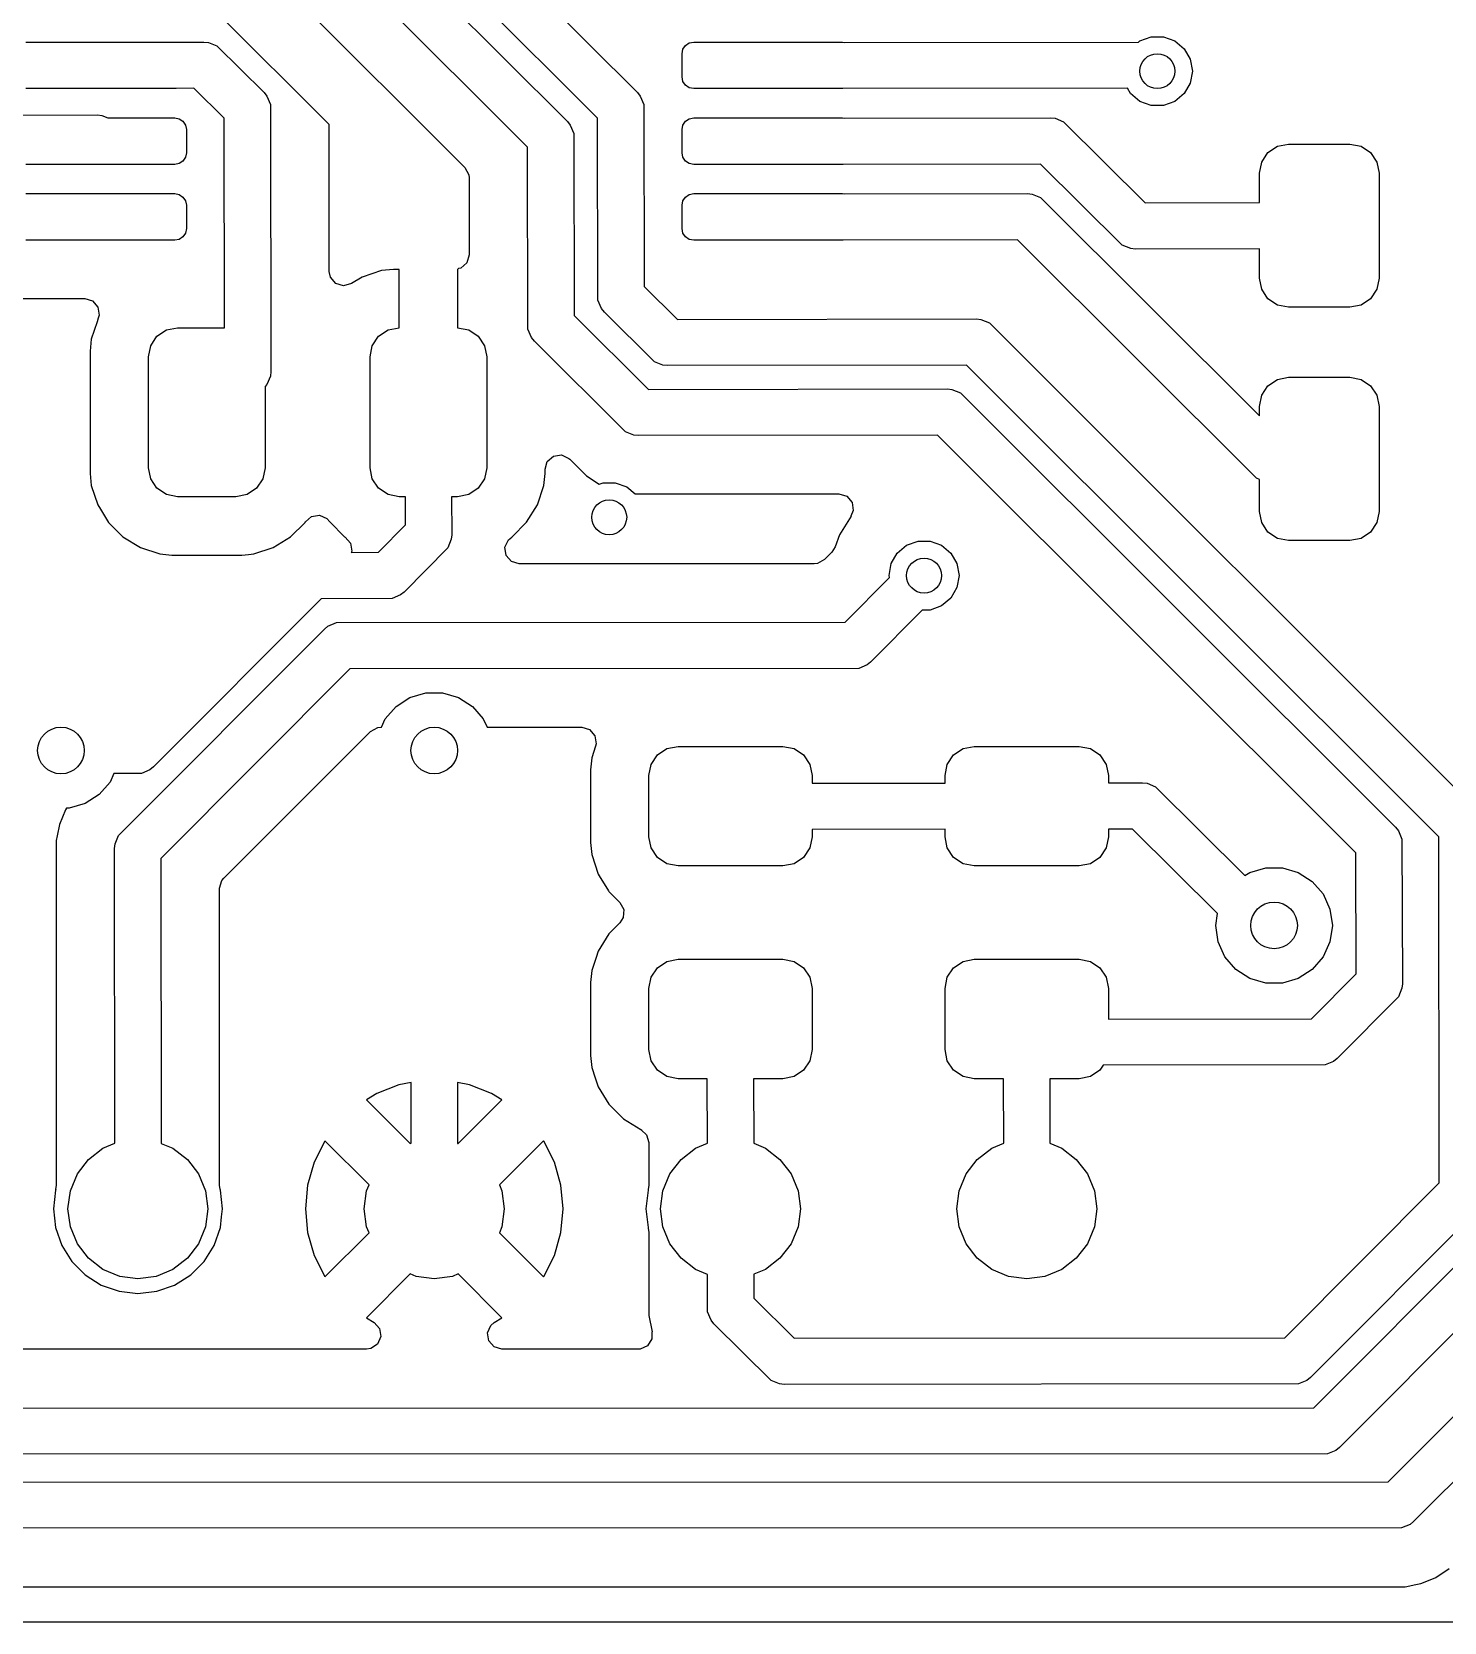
# Model space of a CAD drawing. Extents: x 123.7 to 187.7, y -113.5 to -73.6.
# Drawn here: x 152.23 to 164.34, y -113.51 to -99.88 of the extents above; entities that cross this region are included whole.
import ezdxf

# ---------------------------------------------------------------- set-up
doc = ezdxf.new("R2010")
doc.units = 0
doc.layers.add('BLACK', color=7, linetype='CONTINUOUS')

msp = doc.modelspace()

# ---------------------------------------------------------------- linework, layer by layer
at = {"layer": 'BLACK', "linetype": 'CONTINUOUS'}
for p, q in [((154.413614, -97.398706), (157.418921, -100.398578)), ((157.077682, -100.61775), (154.21623, -97.761472)), ((154.215086, -98.048706), (156.818921, -100.647107)), ((156.477682, -100.866303), (154.017764, -98.411519)), ((154.216997, -99.318682), (155.940681, -101.042366)), ((154.778, -100.671663), (153.814941, -99.711584)), ((161.715657, -99.965129), (161.7275, -99.955192)), ((161.7275, -99.955192), (161.825406, -99.919558)), ((161.825406, -99.919558), (161.929594, -99.919558)), ((161.929594, -99.919558), (162.0275, -99.955192)), ((162.0275, -99.955192), (162.107313, -100.022164)), ((152.1775, -99.965), (153.4525, -99.965)), ((153.4525, -99.965), (153.457606, -99.966015)), ((153.457606, -99.966015), (153.7025, -99.965)), ((153.7025, -99.965), (153.741518, -99.968843)), ((153.741518, -99.968843), (153.813614, -99.998706)), ((153.813614, -99.998706), (154.218921, -100.398579)), ((157.8025, -100.065), (157.810112, -100.026732)), ((157.8025, -100.265), (157.8025, -100.065)), ((157.810112, -100.026732), (157.831789, -99.994289)), ((157.831789, -99.994289), (157.864232, -99.972612)), ((157.864232, -99.972612), (157.9025, -99.965)), ((157.9025, -99.965), (159.1775, -99.965)), ((159.1775, -99.965), (159.192802, -99.968043)), ((159.192802, -99.968043), (161.715657, -99.965129)), ((162.107313, -100.022164), (162.159408, -100.112394)), ((162.159408, -100.112394), (162.1775, -100.215)), ((162.1775, -100.215), (162.159408, -100.317606)), ((152.815, -100.365), (152.1775, -100.365)), ((153.4525, -100.365), (152.815, -100.365)), ((153.466076, -100.362299), (153.4525, -100.365)), ((153.617081, -100.361673), (153.466076, -100.362299)), ((153.877632, -100.61873), (153.617081, -100.361673)), ((157.810112, -100.303268), (157.8025, -100.265)), ((157.831789, -100.335711), (157.810112, -100.303268)), ((157.864232, -100.357388), (157.831789, -100.335711)), ((157.9025, -100.365), (157.864232, -100.357388)), ((158.54, -100.365), (157.9025, -100.365)), ((159.1775, -100.365), (158.54, -100.365)), ((159.181224, -100.364259), (159.1775, -100.365)), ((161.6209, -100.36144), (159.181224, -100.364259)), ((161.647687, -100.407836), (161.6209, -100.36144)), ((162.159408, -100.317606), (162.107313, -100.407836)), ((154.218921, -100.398579), (154.243794, -100.428886)), ((154.243794, -100.428886), (154.273657, -100.500982)), ((154.273657, -100.500982), (154.2775, -102.79)), ((157.418921, -100.398578), (157.443794, -100.428886)), ((157.443794, -100.428886), (157.473657, -100.500982)), ((157.473657, -100.500982), (157.477315, -102.061287)), ((161.7275, -100.474808), (161.647687, -100.407836)), ((161.825406, -100.510442), (161.7275, -100.474808)), ((162.0275, -100.474808), (161.929594, -100.510442)), ((162.107313, -100.407836), (162.0275, -100.474808)), ((149.388482, -100.593843), (152.79, -100.59)), ((152.79, -100.59), (152.829018, -100.593843)), ((152.829018, -100.593843), (152.880096, -100.615)), ((152.880096, -100.615), (153.4525, -100.615)), ((153.4525, -100.615), (153.490768, -100.622612)), ((153.490768, -100.622612), (153.523211, -100.644289)), ((153.880648, -102.415), (153.877632, -100.61873)), ((157.081343, -102.179018), (157.077682, -100.61775)), ((157.831789, -100.644289), (157.864232, -100.622612)), ((157.864232, -100.622612), (157.9025, -100.615)), ((157.9025, -100.615), (159.1775, -100.615)), ((159.1775, -100.615), (159.191401, -100.617765)), ((159.191401, -100.617765), (160.96255, -100.615)), ((160.96255, -100.615), (161.001568, -100.618843)), ((161.001568, -100.618843), (161.073664, -100.648706)), ((161.929594, -100.510442), (161.825406, -100.510442)), ((153.523211, -100.644289), (153.544888, -100.676732)), ((153.544888, -100.676732), (153.5525, -100.715)), ((153.5525, -100.715), (153.5525, -100.915)), ((154.778, -101.931406), (154.778, -100.671663)), ((156.818921, -100.647107), (156.843794, -100.677414)), ((156.843794, -100.677414), (156.873657, -100.74951)), ((156.873657, -100.74951), (156.877316, -102.31032)), ((157.8025, -100.715), (157.810112, -100.676732)), ((157.8025, -100.915), (157.8025, -100.715)), ((157.810112, -100.676732), (157.831789, -100.644289)), ((161.073664, -100.648706), (161.773539, -101.343545)), ((156.481343, -102.427546), (156.477682, -100.866303)), ((162.77153, -100.994329), (162.825723, -100.913223)), ((162.825723, -100.913223), (162.906829, -100.85903)), ((162.906829, -100.85903), (163.0025, -100.84)), ((163.0025, -100.84), (163.5275, -100.84)), ((163.5275, -100.84), (163.623171, -100.85903)), ((163.623171, -100.85903), (163.704277, -100.913223)), ((163.704277, -100.913223), (163.75847, -100.994329)), ((153.4525, -101.015), (152.1775, -101.015)), ((153.490768, -101.007388), (153.4525, -101.015)), ((153.523211, -100.985711), (153.490768, -101.007388)), ((153.544888, -100.953268), (153.523211, -100.985711)), ((153.5525, -100.915), (153.544888, -100.953268)), ((155.940681, -101.042366), (155.974166, -101.103689)), ((157.810112, -100.953268), (157.8025, -100.915)), ((157.831789, -100.985711), (157.810112, -100.953268)), ((157.864232, -101.007388), (157.831789, -100.985711)), ((157.9025, -101.015), (157.864232, -101.007388)), ((158.54, -101.015), (157.9025, -101.015)), ((159.1775, -101.015), (158.54, -101.015)), ((159.182543, -101.013996), (159.1775, -101.015)), ((160.876458, -101.011352), (159.182543, -101.013996)), ((161.576436, -101.706294), (160.876458, -101.011352)), ((162.7525, -101.09), (162.77153, -100.994329)), ((163.75847, -100.994329), (163.7775, -101.09)), ((155.974166, -101.103689), (155.977, -101.130047)), ((155.977, -101.130047), (155.977, -101.791)), ((162.7525, -101.341218), (162.7525, -101.09)), ((163.7775, -101.09), (163.7775, -101.99)), ((152.1775, -101.265), (153.4525, -101.265)), ((153.4525, -101.265), (153.490768, -101.272612)), ((153.490768, -101.272612), (153.523211, -101.294289)), ((153.523211, -101.294289), (153.544888, -101.326732)), ((157.810112, -101.326732), (157.831789, -101.294289)), ((157.831789, -101.294289), (157.864232, -101.272612)), ((157.864232, -101.272612), (157.9025, -101.265)), ((157.9025, -101.265), (159.1775, -101.265)), ((159.1775, -101.265), (159.190929, -101.267671)), ((159.190929, -101.267671), (160.764022, -101.265)), ((160.764022, -101.265), (160.80304, -101.268843)), ((160.80304, -101.268843), (160.875136, -101.298706)), ((160.875136, -101.298706), (162.7525, -103.171224)), ((153.544888, -101.326732), (153.5525, -101.365)), ((153.5525, -101.365), (153.5525, -101.565)), ((157.8025, -101.365), (157.810112, -101.326732)), ((157.8025, -101.565), (157.8025, -101.365)), ((161.773539, -101.343545), (162.7525, -101.341218)), ((153.5525, -101.565), (153.544888, -101.603268)), ((157.810112, -101.603268), (157.8025, -101.565)), ((153.4525, -101.665), (152.1775, -101.665)), ((153.490768, -101.657388), (153.4525, -101.665)), ((153.523211, -101.635711), (153.490768, -101.657388)), ((153.544888, -101.603268), (153.523211, -101.635711)), ((157.831789, -101.635711), (157.810112, -101.603268)), ((157.864232, -101.657388), (157.831789, -101.635711)), ((157.9025, -101.665), (157.864232, -101.657388)), ((158.54, -101.665), (157.9025, -101.665)), ((159.1775, -101.665), (158.54, -101.665)), ((159.182989, -101.663908), (159.1775, -101.665)), ((160.677692, -101.661369), (159.182989, -101.663908)), ((162.727908, -103.706294), (160.677692, -101.661369)), ((161.648532, -101.736157), (161.576436, -101.706294)), ((155.957315, -101.858039), (155.904511, -101.903794)), ((155.977, -101.791), (155.957315, -101.858039)), ((161.68755, -101.74), (161.648532, -101.736157)), ((162.7525, -101.737468), (161.68755, -101.74)), ((162.7525, -101.99), (162.7525, -101.737468)), ((154.788271, -101.98082), (154.778, -101.931406)), ((154.833041, -102.034462), (154.788271, -101.98082)), ((155.058375, -101.980643), (154.967097, -102.036945)), ((155.05838, -101.980641), (155.058375, -101.980643)), ((155.224802, -101.925494), (155.05838, -101.980641)), ((155.327511, -101.915001), (155.224802, -101.925494)), ((155.327529, -101.915), (155.327511, -101.915001)), ((155.377499, -101.914999), (155.327529, -101.915)), ((155.3775, -101.915), (155.377499, -101.914999)), ((155.3775, -102.415), (155.3775, -101.915)), ((155.884311, -101.908188), (155.8775, -101.915)), ((155.8775, -101.915), (155.8775, -102.415)), ((155.904511, -101.903794), (155.884311, -101.908188)), ((162.77153, -102.085671), (162.7525, -101.99)), ((163.7775, -101.99), (163.75847, -102.085671)), ((154.899704, -102.055385), (154.833041, -102.034462)), ((154.967097, -102.036945), (154.899704, -102.055385)), ((157.477315, -102.061287), (157.763305, -102.343664)), ((162.825723, -102.166777), (162.77153, -102.085671)), ((163.75847, -102.085671), (163.704277, -102.166777)), ((150.594019, -102.1655), (152.682058, -102.1655)), ((152.682058, -102.1655), (152.749097, -102.185185)), ((152.749097, -102.185185), (152.794852, -102.237989)), ((152.794852, -102.237989), (152.804796, -102.307147)), ((157.111206, -102.251114), (157.081343, -102.179018)), ((157.136079, -102.281421), (157.111206, -102.251114)), ((162.906829, -102.22097), (162.825723, -102.166777)), ((163.0025, -102.24), (162.906829, -102.22097)), ((163.5275, -102.24), (163.0025, -102.24)), ((163.623171, -102.22097), (163.5275, -102.24)), ((163.704277, -102.166777), (163.623171, -102.22097)), ((152.786445, -102.3645), (152.737501, -102.512203)), ((152.792686, -102.345665), (152.786445, -102.3645)), ((152.794441, -102.341903), (152.792686, -102.345665)), ((152.804796, -102.307147), (152.794441, -102.341903)), ((156.877316, -102.31032), (157.515093, -102.943664)), ((157.566386, -102.706294), (157.136079, -102.281421)), ((157.763305, -102.343664), (160.326028, -102.34)), ((160.326028, -102.34), (160.365046, -102.343843)), ((160.365046, -102.343843), (160.437142, -102.373706)), ((160.437142, -102.373706), (164.631422, -106.562551)), ((152.7375, -102.512204), (152.727, -102.614983)), ((152.737501, -102.512204), (152.7375, -102.512204)), ((152.737501, -102.512203), (152.737501, -102.512204)), ((153.24653, -102.569329), (153.300723, -102.488223)), ((153.300723, -102.488223), (153.381829, -102.43403)), ((153.381829, -102.43403), (153.4775, -102.415)), ((153.4775, -102.415), (153.880648, -102.415)), ((155.14653, -102.569329), (155.200723, -102.488223)), ((155.200723, -102.488223), (155.281829, -102.43403)), ((155.281829, -102.43403), (155.3775, -102.415)), ((155.8775, -102.415), (155.973171, -102.43403)), ((155.973171, -102.43403), (156.054277, -102.488223)), ((156.054277, -102.488223), (156.10847, -102.569329)), ((156.511206, -102.499642), (156.481343, -102.427546)), ((156.536079, -102.529949), (156.511206, -102.499642)), ((157.317858, -103.306294), (156.536079, -102.529949)), ((152.727, -102.614983), (152.727, -103.665001)), ((153.2275, -102.665), (153.24653, -102.569329)), ((153.2275, -103.615), (153.2275, -102.665)), ((155.1275, -102.665), (155.14653, -102.569329)), ((155.1275, -103.615), (155.1275, -102.665)), ((156.10847, -102.569329), (156.1275, -102.665)), ((156.1275, -102.665), (156.1275, -103.615)), ((154.2775, -102.79), (154.273657, -102.829018)), ((157.638482, -102.736157), (157.566386, -102.706294)), ((157.6775, -102.74), (157.638482, -102.736157)), ((160.239593, -102.736336), (157.6775, -102.74)), ((164.290094, -106.781589), (160.239593, -102.736336)), ((154.243794, -102.901114), (154.2275, -102.917644)), ((154.2275, -102.917644), (154.2275, -103.615)), ((154.273657, -102.829018), (154.243794, -102.901114)), ((157.515093, -102.943664), (160.0775, -102.94)), ((160.0775, -102.94), (160.116518, -102.943843)), ((160.116518, -102.943843), (160.188614, -102.973706)), ((162.77153, -102.994329), (162.825723, -102.913223)), ((162.825723, -102.913223), (162.906829, -102.85903)), ((162.906829, -102.85903), (163.0025, -102.84)), ((163.0025, -102.84), (163.5275, -102.84)), ((163.5275, -102.84), (163.623171, -102.85903)), ((163.623171, -102.85903), (163.704277, -102.913223)), ((163.704277, -102.913223), (163.75847, -102.994329)), ((160.188614, -102.973706), (163.918921, -106.698579)), ((162.7525, -103.09), (162.77153, -102.994329)), ((162.7525, -103.171224), (162.7525, -103.09)), ((163.75847, -102.994329), (163.7775, -103.09)), ((163.7775, -103.09), (163.7775, -103.99)), ((157.389954, -103.336157), (157.317858, -103.306294)), ((157.428972, -103.34), (157.389954, -103.336157)), ((159.991074, -103.336336), (157.428972, -103.34)), ((163.577741, -106.917778), (159.991074, -103.336336)), ((153.24653, -103.710671), (153.2275, -103.615)), ((154.2275, -103.615), (154.20847, -103.710671)), ((155.14653, -103.710671), (155.1275, -103.615)), ((156.1275, -103.615), (156.10847, -103.710671)), ((156.627499, -103.62855), (156.647182, -103.56151)), ((156.627499, -103.664986), (156.627499, -103.62855)), ((156.647182, -103.56151), (156.699985, -103.515754)), ((156.699985, -103.515754), (156.769143, -103.505809)), ((156.769143, -103.505809), (156.832699, -103.534832)), ((156.832699, -103.534832), (156.83918, -103.540866)), ((156.83918, -103.540866), (156.982426, -103.684112)), ((152.727, -103.665001), (152.727001, -103.665019)), ((152.727001, -103.665019), (152.7375, -103.767796)), ((152.7375, -103.767796), (152.737501, -103.767799)), ((152.737501, -103.767799), (152.792685, -103.934331)), ((153.300723, -103.791777), (153.24653, -103.710671)), ((154.20847, -103.710671), (154.154277, -103.791777)), ((155.200723, -103.791777), (155.14653, -103.710671)), ((156.10847, -103.710671), (156.054277, -103.791777)), ((156.561858, -103.934119), (156.617005, -103.767697)), ((156.617005, -103.767697), (156.617006, -103.76769)), ((156.617006, -103.76769), (156.627499, -103.664986)), ((156.982426, -103.684112), (157.091408, -103.756931)), ((157.091408, -103.756931), (157.125406, -103.744558)), ((157.125406, -103.744558), (157.229594, -103.744558)), ((157.229594, -103.744558), (157.3275, -103.780192)), ((162.7525, -103.71648), (162.727908, -103.706294)), ((162.7525, -103.99), (162.7525, -103.71648)), ((153.381829, -103.84597), (153.300723, -103.791777)), ((153.4775, -103.865), (153.381829, -103.84597)), ((153.9775, -103.865), (153.4775, -103.865)), ((154.073171, -103.84597), (153.9775, -103.865)), ((154.154277, -103.791777), (154.073171, -103.84597)), ((155.281829, -103.84597), (155.200723, -103.791777)), ((155.3775, -103.865), (155.281829, -103.84597)), ((155.430058, -103.865), (155.3775, -103.865)), ((155.430903, -104.104553), (155.430058, -103.865)), ((155.8775, -103.865), (155.826353, -103.865)), ((155.826353, -103.865), (155.8275, -104.19)), ((155.973171, -103.84597), (155.8775, -103.865)), ((156.054277, -103.791777), (155.973171, -103.84597)), ((157.3275, -103.780192), (157.399371, -103.8405)), ((157.399371, -103.8405), (159.147488, -103.8405)), ((159.147488, -103.8405), (159.214527, -103.860185)), ((159.214527, -103.860185), (159.260282, -103.912989)), ((159.260282, -103.912989), (159.270226, -103.982147)), ((152.792685, -103.934331), (152.792687, -103.934336)), ((152.792687, -103.934336), (152.815754, -103.971734)), ((152.815754, -103.971734), (152.884788, -104.083656)), ((154.574789, -104.078065), (154.624194, -104.033623)), ((154.624194, -104.033623), (154.693156, -104.022395)), ((154.693156, -104.022395), (154.75724, -104.050234)), ((154.75724, -104.050234), (154.783329, -104.080339)), ((156.469815, -104.083345), (156.561856, -103.934124)), ((156.561856, -103.934124), (156.561858, -103.934119)), ((159.251389, -104.031842), (159.151712, -104.190475)), ((159.270226, -103.982147), (159.249305, -104.030532)), ((159.249305, -104.030532), (159.251389, -104.031842)), ((162.77153, -104.085671), (162.7525, -103.99)), ((163.7775, -103.99), (163.75847, -104.085671)), ((152.884788, -104.083656), (153.008844, -104.207712)), ((154.446156, -104.207712), (154.570212, -104.083656)), ((154.570212, -104.083656), (154.572252, -104.080347)), ((154.572252, -104.080347), (154.574245, -104.078555)), ((154.574245, -104.078555), (154.574693, -104.077989)), ((154.574693, -104.077989), (154.574789, -104.078065)), ((154.783329, -104.080339), (154.785181, -104.083341)), ((154.785181, -104.083341), (154.785183, -104.083344)), ((154.785183, -104.083344), (154.909154, -104.207315)), ((155.198385, -104.340442), (155.430903, -104.104553)), ((156.345845, -104.207315), (156.469815, -104.083345)), ((162.825723, -104.166777), (162.77153, -104.085671)), ((162.906829, -104.22097), (162.825723, -104.166777)), ((163.704277, -104.166777), (163.623171, -104.22097)), ((163.75847, -104.085671), (163.704277, -104.166777)), ((153.008844, -104.207712), (153.158166, -104.299814)), ((153.158166, -104.299814), (153.324703, -104.354999)), ((154.130297, -104.354999), (154.296834, -104.299814)), ((154.296834, -104.299814), (154.446156, -104.207712)), ((154.909154, -104.207315), (154.913445, -104.209962)), ((154.913445, -104.209962), (154.960168, -104.261911)), ((154.960168, -104.261911), (154.971389, -104.330874)), ((155.793794, -104.301114), (155.418921, -104.681421)), ((155.823657, -104.229018), (155.793794, -104.301114)), ((155.8275, -104.19), (155.823657, -104.229018)), ((156.283916, -104.297853), (156.312941, -104.234297)), ((156.29386, -104.367011), (156.283916, -104.297853)), ((156.312941, -104.234297), (156.341555, -104.209962)), ((156.341555, -104.209962), (156.345845, -104.207315)), ((159.115493, -104.293982), (159.086134, -104.340708)), ((159.15171, -104.190478), (159.115493, -104.293982)), ((159.151712, -104.190475), (159.15171, -104.190478)), ((159.647687, -104.347164), (159.7275, -104.280192)), ((159.7275, -104.280192), (159.825406, -104.244558)), ((159.825406, -104.244558), (159.929594, -104.244558)), ((159.929594, -104.244558), (160.0275, -104.280192)), ((160.0275, -104.280192), (160.107313, -104.347164)), ((163.0025, -104.24), (162.906829, -104.22097)), ((163.5275, -104.24), (163.0025, -104.24)), ((163.623171, -104.22097), (163.5275, -104.24)), ((153.324703, -104.354999), (153.427491, -104.3655)), ((153.427491, -104.3655), (154.027508, -104.365499)), ((154.027508, -104.365499), (154.027516, -104.365498)), ((154.027516, -104.365498), (154.027519, -104.365498)), ((154.027519, -104.365498), (154.083802, -104.359748)), ((154.083802, -104.359748), (154.130297, -104.354999)), ((154.971389, -104.330874), (154.966668, -104.341737)), ((154.966668, -104.341737), (155.198385, -104.340442)), ((156.339615, -104.419815), (156.29386, -104.367011)), ((156.406654, -104.4395), (156.339615, -104.419815)), ((158.93598, -104.4395), (156.406654, -104.4395)), ((158.962339, -104.436666), (158.93598, -104.4395)), ((159.023662, -104.403181), (158.962339, -104.436666)), ((159.086134, -104.340708), (159.023662, -104.403181)), ((159.5775, -104.54), (159.595592, -104.437394)), ((159.595592, -104.437394), (159.647687, -104.347164)), ((160.107313, -104.347164), (160.159408, -104.437394)), ((160.159408, -104.437394), (160.1775, -104.54)), ((159.199258, -104.940067), (159.580274, -104.555737)), ((159.580274, -104.555737), (159.5775, -104.54)), ((160.1775, -104.54), (160.159408, -104.642606)), ((155.388614, -104.706294), (155.316518, -104.736157)), ((155.418921, -104.681421), (155.388614, -104.706294)), ((160.159408, -104.642606), (160.107313, -104.732836)), ((154.70713, -104.739563), (153.270393, -106.181421)), ((155.316518, -104.736157), (154.70713, -104.739563)), ((159.861055, -104.835442), (159.418921, -105.281421)), ((159.929594, -104.835442), (159.861055, -104.835442)), ((160.0275, -104.799808), (159.929594, -104.835442)), ((160.107313, -104.732836), (160.0275, -104.799808)), ((152.971206, -106.768886), (154.736079, -104.998578)), ((154.736079, -104.998578), (154.766386, -104.973706)), ((154.766386, -104.973706), (154.838482, -104.943843)), ((154.838482, -104.943843), (159.199258, -104.940067)), ((154.955247, -105.339932), (153.33381, -106.966362)), ((159.316518, -105.336157), (154.955247, -105.339932)), ((159.388614, -105.306294), (159.316518, -105.336157)), ((159.418921, -105.281421), (159.388614, -105.306294)), ((155.469792, -105.585184), (155.606343, -105.545089)), ((155.606343, -105.545089), (155.748657, -105.545089)), ((155.748657, -105.545089), (155.885208, -105.585184)), ((155.256873, -105.76968), (155.35007, -105.662125)), ((155.35007, -105.662125), (155.469792, -105.585184)), ((155.885208, -105.585184), (156.00493, -105.662125)), ((156.00493, -105.662125), (156.098127, -105.76968)), ((155.224531, -105.8405), (155.256873, -105.76968)), ((156.098127, -105.76968), (156.130469, -105.8405)), ((153.874319, -107.133838), (155.131338, -105.876819)), ((155.131338, -105.876819), (155.192661, -105.843334)), ((155.192661, -105.843334), (155.219019, -105.8405)), ((155.219019, -105.8405), (155.224531, -105.8405)), ((156.130469, -105.8405), (156.942501, -105.8405)), ((156.942501, -105.8405), (157.00954, -105.860185)), ((157.00954, -105.860185), (157.055295, -105.912989)), ((157.055295, -105.912989), (157.065239, -105.982147)), ((157.060207, -106.0035), (157.027501, -106.102203)), ((157.065239, -105.982147), (157.060207, -106.0035)), ((157.53653, -106.159329), (157.590723, -106.078223)), ((157.590723, -106.078223), (157.671829, -106.02403)), ((157.671829, -106.02403), (157.7675, -106.005)), ((157.7675, -106.005), (158.6675, -106.005)), ((158.6675, -106.005), (158.763171, -106.02403)), ((158.763171, -106.02403), (158.844277, -106.078223)), ((158.844277, -106.078223), (158.89847, -106.159329)), ((160.07653, -106.159329), (160.130723, -106.078223)), ((160.130723, -106.078223), (160.211829, -106.02403)), ((160.211829, -106.02403), (160.3075, -106.005)), ((160.3075, -106.005), (161.2075, -106.005)), ((161.2075, -106.005), (161.303171, -106.02403)), ((161.303171, -106.02403), (161.384277, -106.078223)), ((161.384277, -106.078223), (161.43847, -106.159329)), ((153.240086, -106.206294), (153.16799, -106.236157)), ((153.270393, -106.181421), (153.240086, -106.206294)), ((157.0275, -106.102204), (157.017, -106.204983)), ((157.017, -106.204983), (157.017, -106.830001)), ((157.027501, -106.102204), (157.0275, -106.102204)), ((157.027501, -106.102203), (157.027501, -106.102204)), ((157.5175, -106.255), (157.53653, -106.159329)), ((158.89847, -106.159329), (158.9175, -106.255)), ((160.0575, -106.255), (160.07653, -106.159329)), ((161.43847, -106.159329), (161.4575, -106.255)), ((152.898127, -106.31032), (152.80493, -106.417875)), ((152.931394, -106.237473), (152.898127, -106.31032)), ((153.16799, -106.236157), (152.931394, -106.237473)), ((157.5175, -106.78), (157.5175, -106.255)), ((158.9175, -106.255), (158.9175, -106.320547)), ((158.9175, -106.320547), (160.0575, -106.319321)), ((160.0575, -106.319321), (160.0575, -106.255)), ((161.4575, -106.255), (161.4575, -106.317814)), ((161.4575, -106.317814), (161.75, -106.3175)), ((161.75, -106.3175), (161.789018, -106.321343)), ((161.789018, -106.321343), (161.861114, -106.351206)), ((161.861114, -106.351206), (162.626723, -107.112862)), ((152.685208, -106.494816), (152.548657, -106.534911)), ((152.80493, -106.417875), (152.685208, -106.494816)), ((152.516722, -106.548192), (152.463921, -106.675667)), ((152.525596, -106.534911), (152.516722, -106.548192)), ((152.548657, -106.534911), (152.525596, -106.534911)), ((152.444558, -106.773013), (152.437, -106.811006)), ((152.444957, -106.771007), (152.444558, -106.773013)), ((152.463918, -106.675679), (152.444957, -106.771005)), ((152.444957, -106.771005), (152.444957, -106.771007)), ((152.463921, -106.675667), (152.463918, -106.675679)), ((152.941343, -106.840982), (152.971206, -106.768886)), ((160.0575, -106.71552), (158.9175, -106.716746)), ((158.9175, -106.716746), (158.9175, -106.78)), ((160.0575, -106.78), (160.0575, -106.71552)), ((161.663734, -106.713791), (161.4575, -106.714013)), ((161.4575, -106.714013), (161.4575, -106.78)), ((162.392107, -107.438405), (161.663734, -106.713791)), ((163.918921, -106.698579), (163.943794, -106.728886)), ((163.943794, -106.728886), (163.973657, -106.800982)), ((152.437, -106.811006), (152.437, -109.769357)), ((152.9375, -106.88), (152.941343, -106.840982)), ((152.940604, -109.407678), (152.9375, -106.88)), ((157.017, -106.830001), (157.017001, -106.830019)), ((157.017001, -106.830019), (157.0275, -106.932796)), ((157.53653, -106.875671), (157.5175, -106.78)), ((157.590723, -106.956777), (157.53653, -106.875671)), ((158.89847, -106.875671), (158.844277, -106.956777)), ((158.9175, -106.78), (158.89847, -106.875671)), ((160.07653, -106.875671), (160.0575, -106.78)), ((160.130723, -106.956777), (160.07653, -106.875671)), ((161.43847, -106.875671), (161.384277, -106.956777)), ((161.4575, -106.78), (161.43847, -106.875671)), ((163.973657, -106.800982), (163.9775, -108.04)), ((164.29369, -109.747641), (164.290094, -106.781589)), ((153.33381, -106.966362), (153.33681, -109.408678)), ((157.0275, -106.932796), (157.027501, -106.932799)), ((157.027501, -106.932799), (157.082685, -107.099331)), ((157.671829, -107.01097), (157.590723, -106.956777)), ((157.7675, -107.03), (157.671829, -107.01097)), ((158.6675, -107.03), (157.7675, -107.03)), ((158.763171, -107.01097), (158.6675, -107.03)), ((158.844277, -106.956777), (158.763171, -107.01097)), ((160.211829, -107.01097), (160.130723, -106.956777)), ((160.3075, -107.03), (160.211829, -107.01097)), ((161.2075, -107.03), (160.3075, -107.03)), ((161.303171, -107.01097), (161.2075, -107.03)), ((161.384277, -106.956777), (161.303171, -107.01097)), ((162.669792, -107.085184), (162.806343, -107.045089)), ((162.806343, -107.045089), (162.948657, -107.045089)), ((162.948657, -107.045089), (163.085208, -107.085184)), ((163.580956, -107.954271), (163.577741, -106.917778)), ((153.838, -107.221519), (153.857685, -107.15448)), ((153.857685, -107.15448), (153.874319, -107.133838)), ((157.082685, -107.099331), (157.082687, -107.099336)), ((157.082687, -107.099336), (157.092742, -107.115638)), ((157.092742, -107.115638), (157.172118, -107.244328)), ((162.626723, -107.112862), (162.669792, -107.085184)), ((163.085208, -107.085184), (163.20493, -107.162125)), ((163.20493, -107.162125), (163.298127, -107.26968)), ((153.838, -109.035758), (153.838, -107.221519)), ((157.172118, -107.244328), (157.174789, -107.248657)), ((157.174789, -107.248657), (157.268451, -107.342319)), ((163.298127, -107.26968), (163.357246, -107.399134)), ((157.268451, -107.342319), (157.301936, -107.403642)), ((157.301936, -107.403642), (157.296952, -107.473334)), ((162.3775, -107.54), (162.392107, -107.438405)), ((163.357246, -107.399134), (163.3775, -107.54)), ((157.268451, -107.517681), (157.174789, -107.611342)), ((157.296952, -107.473334), (157.268451, -107.517681)), ((162.397754, -107.680866), (162.3775, -107.54)), ((163.3775, -107.54), (163.357246, -107.680866)), ((157.174789, -107.611342), (157.082687, -107.760663)), ((162.456873, -107.81032), (162.397754, -107.680866)), ((163.357246, -107.680866), (163.298127, -107.81032)), ((157.064943, -107.814211), (157.027501, -107.927203)), ((157.082685, -107.760668), (157.064943, -107.814211)), ((157.082687, -107.760663), (157.082685, -107.760668)), ((157.590723, -107.903223), (157.671829, -107.84903)), ((157.671829, -107.84903), (157.7675, -107.83)), ((157.7675, -107.83), (158.6675, -107.83)), ((158.6675, -107.83), (158.763171, -107.84903)), ((158.763171, -107.84903), (158.844277, -107.903223)), ((160.130723, -107.903223), (160.211829, -107.84903)), ((160.211829, -107.84903), (160.3075, -107.83)), ((160.3075, -107.83), (161.2075, -107.83)), ((161.2075, -107.83), (161.303171, -107.84903)), ((161.303171, -107.84903), (161.384277, -107.903223)), ((162.55007, -107.917875), (162.456873, -107.81032)), ((163.298127, -107.81032), (163.20493, -107.917875)), ((157.0275, -107.927204), (157.017, -108.029983)), ((157.027501, -107.927204), (157.0275, -107.927204)), ((157.027501, -107.927203), (157.027501, -107.927204)), ((157.5175, -108.08), (157.53653, -107.984329)), ((157.53653, -107.984329), (157.590723, -107.903223)), ((158.844277, -107.903223), (158.89847, -107.984329)), ((158.89847, -107.984329), (158.9175, -108.08)), ((160.0575, -108.08), (160.07653, -107.984329)), ((160.07653, -107.984329), (160.130723, -107.903223)), ((161.384277, -107.903223), (161.43847, -107.984329)), ((161.43847, -107.984329), (161.4575, -108.08)), ((162.669792, -107.994816), (162.55007, -107.917875)), ((162.806343, -108.034911), (162.669792, -107.994816)), ((163.085208, -107.994816), (162.948657, -108.034911)), ((163.20493, -107.917875), (163.085208, -107.994816)), ((163.199054, -108.340127), (163.580956, -107.954271)), ((163.854961, -112.31002), (168.161078, -107.998579)), ((157.017, -108.029983), (157.017, -108.655001)), ((157.5175, -108.605), (157.5175, -108.08)), ((158.9175, -108.08), (158.9175, -108.605)), ((160.0575, -108.605), (160.0575, -108.08)), ((161.4575, -108.08), (161.4575, -108.342961)), ((162.948657, -108.034911), (162.806343, -108.034911)), ((163.973657, -108.079018), (163.943794, -108.151114)), ((163.9775, -108.04), (163.973657, -108.079018)), ((163.943794, -108.151114), (163.418921, -108.681421)), ((161.4575, -108.342961), (163.199054, -108.340127)), ((168.380057, -108.33996), (164.073921, -112.651421)), ((157.017, -108.655001), (157.017001, -108.655019)), ((157.017001, -108.655019), (157.0275, -108.757796)), ((157.53653, -108.700671), (157.5175, -108.605)), ((158.9175, -108.605), (158.89847, -108.700671)), ((160.07653, -108.700671), (160.0575, -108.605)), ((163.418921, -108.681421), (163.388614, -108.706294)), ((157.0275, -108.757796), (157.027501, -108.757799)), ((157.027501, -108.757799), (157.057116, -108.847169)), ((157.590723, -108.781777), (157.53653, -108.700671)), ((157.671829, -108.83597), (157.590723, -108.781777)), ((158.844277, -108.781777), (158.763171, -108.83597)), ((158.89847, -108.700671), (158.844277, -108.781777)), ((160.130723, -108.781777), (160.07653, -108.700671)), ((160.211829, -108.83597), (160.130723, -108.781777)), ((161.384277, -108.781777), (161.303171, -108.83597)), ((161.412689, -108.739255), (161.384277, -108.781777)), ((163.316518, -108.736157), (161.412689, -108.739255)), ((163.388614, -108.706294), (163.316518, -108.736157)), ((155.375178, -108.90746), (155.185088, -108.9811)), ((155.480257, -108.887817), (155.375178, -108.90746)), ((155.48076, -109.407613), (155.480257, -108.887817)), ((155.979821, -108.90746), (155.876452, -108.888137)), ((155.876452, -108.888137), (155.876956, -109.408738)), ((156.169911, -108.9811), (155.979821, -108.90746)), ((157.057116, -108.847169), (157.082686, -108.924334)), ((157.082686, -108.924334), (157.174788, -109.073656)), ((157.7675, -108.855), (157.671829, -108.83597)), ((158.018682, -108.855), (157.7675, -108.855)), ((158.019956, -109.407946), (158.018682, -108.855)), ((158.6675, -108.855), (158.414929, -108.855)), ((158.414929, -108.855), (158.416205, -109.408427)), ((158.763171, -108.83597), (158.6675, -108.855)), ((160.3075, -108.855), (160.211829, -108.83597)), ((160.558682, -108.855), (160.3075, -108.855)), ((160.559956, -109.407946), (160.558682, -108.855)), ((161.2075, -108.855), (160.954929, -108.855)), ((160.954929, -108.855), (160.956205, -109.408427)), ((161.303171, -108.83597), (161.2075, -108.855)), ((153.838, -109.769357), (153.838, -109.035758)), ((155.096812, -109.035757), (155.096811, -109.035758)), ((155.096811, -109.035758), (155.472209, -109.411155)), ((155.185081, -108.981104), (155.096812, -109.035757)), ((155.185088, -108.9811), (155.185081, -108.981104)), ((155.88279, -109.411155), (156.258187, -109.035758)), ((156.169913, -108.981101), (156.169911, -108.9811)), ((156.258187, -109.035758), (156.169913, -108.981101)), ((157.174788, -109.073656), (157.298844, -109.197712)), ((157.298844, -109.197712), (157.448166, -109.289814)), ((157.448166, -109.289814), (157.448167, -109.289814)), ((157.448167, -109.289814), (157.454313, -109.293605)), ((157.454313, -109.293605), (157.453206, -109.295399)), ((157.453206, -109.295399), (157.497837, -109.334687)), ((157.497837, -109.334687), (157.517, -109.400908)), ((152.713236, -109.545736), (152.8375, -109.450385)), ((152.8375, -109.450385), (152.940604, -109.407678)), ((153.33681, -109.408678), (153.4375, -109.450385)), ((153.4375, -109.450385), (153.561764, -109.545736)), ((154.738254, -109.388443), (154.647386, -109.57093)), ((154.738255, -109.388442), (154.738254, -109.388443)), ((154.740033, -109.386087), (154.738255, -109.388442)), ((155.118655, -109.764709), (154.740033, -109.386087)), ((155.472209, -109.411155), (155.48076, -109.407613)), ((155.876956, -109.408738), (155.88279, -109.411155)), ((156.614965, -109.386087), (156.236344, -109.764708)), ((156.616747, -109.388447), (156.614965, -109.386087)), ((156.616749, -109.388449), (156.616747, -109.388447)), ((156.707613, -109.57093), (156.616749, -109.388449)), ((157.517, -109.400908), (157.517, -109.769357)), ((157.793236, -109.545736), (157.9175, -109.450385)), ((157.9175, -109.450385), (158.019956, -109.407946)), ((158.416205, -109.408427), (158.5175, -109.450385)), ((158.5175, -109.450385), (158.641764, -109.545736)), ((160.333236, -109.545736), (160.4575, -109.450385)), ((160.4575, -109.450385), (160.559956, -109.407946)), ((160.956205, -109.408427), (161.0575, -109.450385)), ((161.0575, -109.450385), (161.181764, -109.545736)), ((152.617885, -109.67), (152.713236, -109.545736)), ((153.561764, -109.545736), (153.657115, -109.67)), ((154.647383, -109.570936), (154.591597, -109.767007)), ((154.647386, -109.57093), (154.647383, -109.570936)), ((156.707616, -109.570936), (156.707613, -109.57093)), ((156.763402, -109.767007), (156.707616, -109.570936)), ((157.697885, -109.67), (157.793236, -109.545736)), ((158.641764, -109.545736), (158.737115, -109.67)), ((160.237885, -109.67), (160.333236, -109.545736)), ((161.181764, -109.545736), (161.277115, -109.67)), ((152.437, -109.769357), (152.431502, -109.80172)), ((152.557945, -109.814709), (152.617885, -109.67)), ((153.657115, -109.67), (153.717055, -109.814709)), ((153.843497, -109.80172), (153.838, -109.769357)), ((154.591596, -109.76701), (154.572787, -109.969999)), ((154.591597, -109.767007), (154.591596, -109.76701)), ((155.097945, -109.814709), (155.118655, -109.764709)), ((156.236344, -109.764708), (156.257055, -109.814709)), ((156.763403, -109.76701), (156.763402, -109.767007)), ((156.782213, -109.969999), (156.763403, -109.76701)), ((157.517, -109.769357), (157.511502, -109.80172)), ((157.637945, -109.814709), (157.697885, -109.67)), ((158.737115, -109.67), (158.797055, -109.814709)), ((160.177945, -109.814709), (160.237885, -109.67)), ((161.277115, -109.67), (161.337055, -109.814709)), ((162.971168, -111.075067), (164.29369, -109.747641)), ((152.430618, -109.808664), (152.412441, -109.969997)), ((152.432169, -109.801873), (152.430618, -109.808664)), ((152.431502, -109.80172), (152.432169, -109.801873)), ((152.5375, -109.97), (152.557945, -109.814709)), ((153.717055, -109.814709), (153.7375, -109.97)), ((153.842831, -109.801873), (153.843497, -109.80172)), ((153.844381, -109.808664), (153.842831, -109.801873)), ((153.862559, -109.969997), (153.844381, -109.808664)), ((155.0775, -109.97), (155.097945, -109.814709)), ((156.257055, -109.814709), (156.2775, -109.97)), ((157.510618, -109.808664), (157.492441, -109.969997)), ((157.512169, -109.801873), (157.510618, -109.808664)), ((157.511502, -109.80172), (157.512169, -109.801873)), ((157.6175, -109.97), (157.637945, -109.814709)), ((158.797055, -109.814709), (158.8175, -109.97)), ((160.1575, -109.97), (160.177945, -109.814709)), ((161.337055, -109.814709), (161.3575, -109.97)), ((152.412441, -109.969997), (152.412441, -109.970003)), ((152.412441, -109.970003), (152.430618, -110.131335)), ((152.557945, -110.125291), (152.5375, -109.97)), ((153.7375, -109.97), (153.717055, -110.125291)), ((153.84438, -110.131341), (153.854927, -110.037738)), ((153.854927, -110.037738), (153.862559, -109.970003)), ((153.862559, -109.969999), (153.862559, -109.969997)), ((153.862559, -109.970003), (153.862559, -109.969999)), ((154.572787, -109.969999), (154.572787, -109.97)), ((154.572787, -109.97), (154.591596, -110.172989)), ((155.097945, -110.125291), (155.0775, -109.97)), ((156.2775, -109.97), (156.257055, -110.125291)), ((156.763403, -110.172989), (156.782213, -109.97)), ((156.782213, -109.97), (156.782213, -109.969999)), ((157.492441, -109.969997), (157.492441, -109.970003)), ((157.492441, -109.970003), (157.510618, -110.131337)), ((157.637945, -110.125291), (157.6175, -109.97)), ((158.8175, -109.97), (158.797055, -110.125291)), ((160.177945, -110.125291), (160.1575, -109.97)), ((161.3575, -109.97), (161.337055, -110.125291)), ((164.656294, -109.945086), (163.190393, -111.416421)), ((163.219804, -111.675022), (164.893656, -109.996165)), ((152.430618, -110.131335), (152.430619, -110.131339)), ((152.430619, -110.131339), (152.484244, -110.284592)), ((152.617885, -110.27), (152.557945, -110.125291)), ((153.717055, -110.125291), (153.657115, -110.27)), ((153.790756, -110.284591), (153.84438, -110.131341)), ((154.591596, -110.172989), (154.591597, -110.172992)), ((154.591597, -110.172992), (154.647383, -110.369063)), ((154.740033, -110.553911), (155.118655, -110.17529)), ((155.118655, -110.17529), (155.097945, -110.125291)), ((156.257055, -110.125291), (156.236344, -110.175291)), ((156.236344, -110.175291), (156.614965, -110.553912)), ((156.707616, -110.369063), (156.763402, -110.172992)), ((156.763402, -110.172992), (156.763403, -110.172989)), ((157.510618, -110.131337), (157.512168, -110.138123)), ((157.512168, -110.138123), (157.5115, -110.138275)), ((157.5115, -110.138275), (157.517, -110.170641)), ((157.517, -110.170641), (157.517, -110.746006)), ((157.697885, -110.27), (157.637945, -110.125291)), ((158.797055, -110.125291), (158.737115, -110.27)), ((160.237885, -110.27), (160.177945, -110.125291)), ((161.337055, -110.125291), (161.277115, -110.27)), ((152.484244, -110.284592), (152.570626, -110.422067)), ((152.713236, -110.394264), (152.617885, -110.27)), ((153.657115, -110.27), (153.561764, -110.394264)), ((153.704374, -110.422067), (153.790756, -110.284591)), ((157.793236, -110.394264), (157.697885, -110.27)), ((158.737115, -110.27), (158.641764, -110.394264)), ((160.333236, -110.394264), (160.237885, -110.27)), ((161.277115, -110.27), (161.181764, -110.394264)), ((165.256294, -110.193614), (163.438921, -112.016421)), ((152.570626, -110.422067), (152.685433, -110.536874)), ((152.8375, -110.489615), (152.713236, -110.394264)), ((153.561764, -110.394264), (153.4375, -110.489615)), ((153.589567, -110.536874), (153.704374, -110.422067)), ((154.647383, -110.369063), (154.647386, -110.369069)), ((154.647386, -110.369069), (154.738251, -110.551551)), ((156.616748, -110.551551), (156.707613, -110.369069)), ((156.707613, -110.369069), (156.707616, -110.369063)), ((157.9175, -110.489615), (157.793236, -110.394264)), ((158.641764, -110.394264), (158.5175, -110.489615)), ((160.4575, -110.489615), (160.333236, -110.394264)), ((161.181764, -110.394264), (161.0575, -110.489615)), ((152.685433, -110.536874), (152.822909, -110.623256)), ((152.982209, -110.549555), (152.8375, -110.489615)), ((153.1375, -110.57), (152.982209, -110.549555)), ((153.292791, -110.549555), (153.1375, -110.57)), ((153.4375, -110.489615), (153.292791, -110.549555)), ((153.452091, -110.623256), (153.589567, -110.536874)), ((154.738251, -110.551551), (154.740033, -110.553911)), ((155.472208, -110.528844), (155.096811, -110.90424)), ((155.522209, -110.549555), (155.472208, -110.528844)), ((155.6775, -110.57), (155.522209, -110.549555)), ((155.832791, -110.549555), (155.6775, -110.57)), ((155.882791, -110.528844), (155.832791, -110.549555)), ((156.258186, -110.90424), (155.882791, -110.528844)), ((156.614965, -110.553912), (156.616747, -110.551553)), ((156.616747, -110.551553), (156.616748, -110.551551)), ((158.019943, -110.532048), (157.9175, -110.489615)), ((158.021343, -110.854018), (158.019943, -110.532048)), ((158.5175, -110.489615), (158.416267, -110.531546)), ((158.416267, -110.531546), (158.417157, -110.736268)), ((160.602209, -110.549555), (160.4575, -110.489615)), ((160.7575, -110.57), (160.602209, -110.549555)), ((160.912791, -110.549555), (160.7575, -110.57)), ((161.0575, -110.489615), (160.912791, -110.549555)), ((152.822909, -110.623256), (152.976159, -110.67688)), ((152.976159, -110.67688), (152.97616, -110.67688)), ((152.97616, -110.67688), (152.976164, -110.676881)), ((152.976164, -110.676881), (153.137496, -110.695059)), ((153.137496, -110.695059), (153.1375, -110.695059)), ((153.1375, -110.695059), (153.137504, -110.695059)), ((153.137504, -110.695059), (153.298835, -110.676881)), ((153.298835, -110.676881), (153.298837, -110.67688)), ((153.298837, -110.67688), (153.298841, -110.67688)), ((153.298841, -110.67688), (153.452091, -110.623256)), ((157.517, -110.746006), (157.517, -110.883994)), ((158.051206, -110.926114), (158.021343, -110.854018)), ((158.417157, -110.736268), (158.763462, -111.078734)), ((155.096811, -110.90424), (155.096812, -110.904241)), ((155.096812, -110.904241), (155.162757, -110.945073)), ((155.162757, -110.945073), (155.209392, -110.997102)), ((155.209392, -110.997102), (155.220496, -111.066083)), ((156.134782, -111.032853), (156.163807, -110.969297)), ((156.163807, -110.969297), (156.192241, -110.945074)), ((156.192241, -110.945074), (156.258186, -110.904241)), ((156.258186, -110.904241), (156.258186, -110.90424)), ((157.517, -110.883996), (157.516999, -110.883996)), ((157.516999, -110.883996), (157.545108, -111.025302)), ((157.517, -110.883994), (157.517, -110.883996)), ((158.076079, -110.956421), (158.051206, -110.926114)), ((158.566386, -111.441294), (158.076079, -110.956421)), ((155.192542, -111.130118), (155.134407, -111.168874)), ((155.220496, -111.066083), (155.192542, -111.130118)), ((156.144726, -111.102011), (156.134782, -111.032853)), ((156.190481, -111.154815), (156.144726, -111.102011)), ((157.543075, -111.08439), (157.505818, -111.143497)), ((157.545108, -111.025302), (157.542561, -111.025808)), ((157.542561, -111.025808), (157.543075, -111.08439)), ((158.763462, -111.078734), (162.971168, -111.075067)), ((155.097479, -111.1745), (150.354019, -111.1745)), ((155.134407, -111.168874), (155.097479, -111.1745)), ((156.25752, -111.1745), (156.190481, -111.154815)), ((157.423796, -111.1745), (156.25752, -111.1745)), ((157.442519, -111.173078), (157.423796, -111.1745)), ((157.505818, -111.143497), (157.442519, -111.173078)), ((158.638482, -111.471157), (158.566386, -111.441294)), ((158.6775, -111.475), (158.638482, -111.471157)), ((163.08799, -111.471157), (158.6775, -111.475)), ((163.160086, -111.441294), (163.08799, -111.471157)), ((163.190393, -111.416421), (163.160086, -111.441294)), ((150.099061, -111.678806), (163.219804, -111.675022)), ((163.336518, -112.071157), (150.0125, -112.075)), ((163.408614, -112.041294), (163.336518, -112.071157)), ((163.438921, -112.016421), (163.408614, -112.041294)), ((149.734003, -112.313809), (163.854961, -112.31002)), ((163.971518, -112.706157), (149.6475, -112.71)), ((164.043614, -112.676294), (163.971518, -112.706157)), ((164.073921, -112.651421), (164.043614, -112.676294)), ((164.09254, -113.192389), (164.136828, -113.18358)), ((164.136828, -113.18358), (164.200569, -113.157177)), ((164.200569, -113.157177), (164.264307, -113.130777)), ((164.264307, -113.130777), (164.264308, -113.130776)), ((164.264308, -113.130776), (164.264311, -113.130775)), ((164.264311, -113.130775), (164.379043, -113.054114)), ((149.578506, -113.2105), (164.001496, -113.2105)), ((164.001496, -113.2105), (164.09254, -113.192389)), ((187.528, -113.5145), (123.827, -113.5145))]:
    msp.add_line(p, q, dxfattribs=at)
at = {"layer": 'BLACK'}
for centre, radius in [((161.8775, -100.215), 0.15), ((157.1775, -104.04), 0.15), ((159.8775, -104.54), 0.15), ((152.4775, -106.04), 0.2), ((155.6775, -106.04), 0.2), ((162.8775, -107.54), 0.2)]:
    msp.add_circle(centre, radius, dxfattribs=at)

doc.saveas('drawing.dxf')
